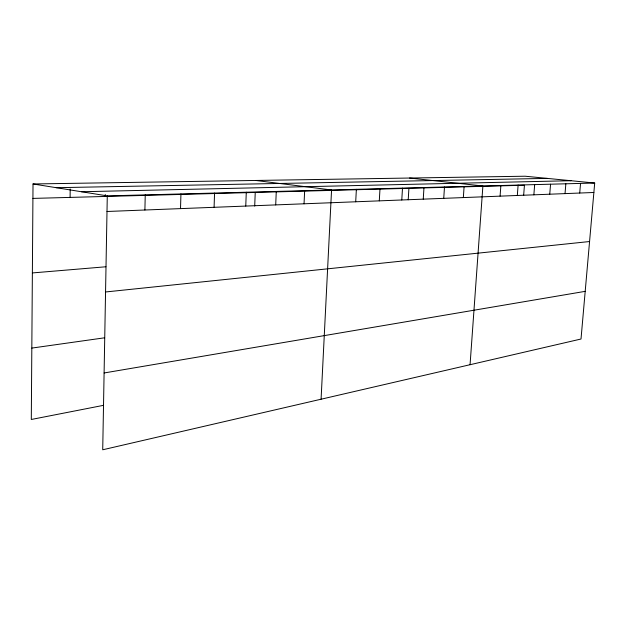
<?xml version="1.0" encoding="UTF-8"?>
<svg xmlns="http://www.w3.org/2000/svg" width="626" height="626" viewBox="0 0 626 626"><rect width="100%" height="100%" fill="white"/><g stroke="black" fill="none" stroke-linecap="round" stroke-linejoin="round"><path stroke-width="0.94" d="M33.022 183.966L107.281 195.891L102.719 449.781L581.014 339.018L594.7 183.035L525.136 176.219L33.022 183.966L31.3 419.475L103.431 405.351M70.096 197.401L70.206 188.989M105.223 196.462L105.262 194.514M144.896 210.007L145.248 194.889M180.523 208.615L180.937 193.943M214.084 207.308L214.561 193.058M245.76 206.071L246.284 192.221M254.704 206.071L255.236 192.44M275.706 204.905L276.269 191.431M304.048 203.794L304.651 190.68M321.083 399.216L331.561 189.975L255.705 180.46M355.701 201.783L356.374 189.318M379.293 200.86L379.99 188.692M401.782 199.984L402.502 188.097M408.215 199.796L408.919 188.324M423.246 199.146L423.982 187.534M443.74 198.348L444.491 186.994M463.342 197.581L464.109 186.478M470.063 364.715L482.889 185.985L409.545 178.034M500.08 196.149L500.87 185.507M517.319 195.476L518.117 185.053M523.633 195.555L524.439 185.226L32.912 198.403M533.861 194.827L534.667 184.615M549.753 194.209L550.567 184.193M565.028 193.614L565.849 183.794M579.723 193.035L580.545 183.402M104.104 372.971L585.2 291.348M31.824 348.087L104.644 337.797M105.559 291.974L589.567 241.534M32.372 272.936L105.919 266.77M107.007 211.486L593.871 192.487M107.281 195.891L594.7 183.035M81.45 191.744L570.982 180.711M56.238 187.698L547.343 178.394"/></g></svg>
